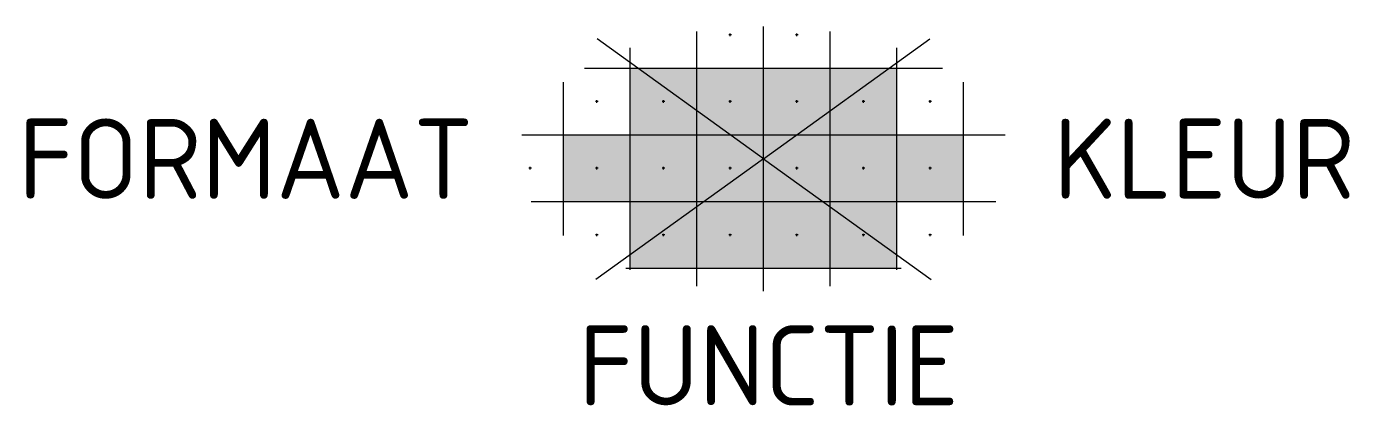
# Model space of a CAD drawing. Extents: x -16.6 to 13.2, y -5.5 to 3.
import ezdxf
from ezdxf.enums import TextEntityAlignment as Align

# ---------------------------------------------------------------- set-up
doc = ezdxf.new("R2010")
doc.units = 0
doc.styles.add('NLCS-ISO', font='NLCS-ISO.ttf')

msp = doc.modelspace()

# ---------------------------------------------------------------- hatches: boundary and pattern name
h = msp.add_hatch(color=254)
h.dxf.hatch_style = 1
h.paths.add_polyline_path([(-1.5, 2.036), (-3, 2.036), (-3, 0.536), (-1.5, 0.536)])
h = msp.add_hatch(color=254)
h.dxf.hatch_style = 1
h.paths.add_polyline_path([(0, 2.036), (-1.5, 2.036), (-1.5, 0.536), (0, 0.536)])
h = msp.add_hatch(color=254)
h.dxf.hatch_style = 1
h.paths.add_polyline_path([(1.5, 2.036), (0, 2.036), (0, 0.536), (1.5, 0.536)])
h = msp.add_hatch(color=254)
h.dxf.hatch_style = 1
h.paths.add_polyline_path([(3, 2.036), (1.5, 2.036), (1.5, 0.536), (3, 0.536)])
h = msp.add_hatch(color=254)
h.dxf.hatch_style = 1
h.paths.add_polyline_path([(-3, 0.536), (-4.5, 0.536), (-4.5, -0.964), (-3, -0.964)])
h = msp.add_hatch(color=254)
h.dxf.hatch_style = 1
h.paths.add_polyline_path([(-1.5, 0.536), (-3, 0.536), (-3, -0.964), (-1.5, -0.964)])
h = msp.add_hatch(color=254)
h.dxf.hatch_style = 1
h.paths.add_polyline_path([(0, 0.536), (-1.5, 0.536), (-1.5, -0.964), (0, -0.964)])
h = msp.add_hatch(color=254)
h.dxf.hatch_style = 1
h.paths.add_polyline_path([(1.5, 0.536), (0, 0.536), (0, -0.964), (1.5, -0.964)])
h = msp.add_hatch(color=254)
h.dxf.hatch_style = 1
h.paths.add_polyline_path([(3, 0.536), (1.5, 0.536), (1.5, -0.964), (3, -0.964)])
h = msp.add_hatch(color=254)
h.dxf.hatch_style = 1
h.paths.add_polyline_path([(4.5, 0.536), (3, 0.536), (3, -0.964), (4.5, -0.964)])
h = msp.add_hatch(color=254)
h.dxf.hatch_style = 1
h.paths.add_polyline_path([(-1.5, -0.964), (-3, -0.964), (-3, -2.464), (-1.5, -2.464)])
h = msp.add_hatch(color=254)
h.dxf.hatch_style = 1
h.paths.add_polyline_path([(0, -0.964), (-1.5, -0.964), (-1.5, -2.464), (0, -2.464)])
h = msp.add_hatch(color=254)
h.dxf.hatch_style = 1
h.paths.add_polyline_path([(1.5, -0.964), (0, -0.964), (0, -2.464), (1.5, -2.464)])
h = msp.add_hatch(color=254)
h.dxf.hatch_style = 1
h.paths.add_polyline_path([(3, -0.964), (1.5, -0.964), (1.5, -2.464), (3, -2.464)])

# ---------------------------------------------------------------- linework, layer by layer
for p, q in [((0, 0), (-3.745, 2.696)), ((-1.5, -2.863), (-1.5, 2.863)), ((-0.721, 2.786), (-0.779, 2.786)), ((-0.75, 2.756), (-0.75, 2.815)), ((0, -2.975), (0, 2.975)), ((0, 0), (3.745, 2.696)), ((0.779, 2.786), (0.721, 2.786)), ((0.75, 2.756), (0.75, 2.815)), ((1.5, -2.863), (1.5, 2.863)), ((-3, -2.498), (-3, 2.498)), ((3, -2.498), (3, 2.498)), ((-4.029, 2.036), (4.029, 2.036)), ((-4.5, -1.726), (-4.5, 1.726)), ((4.5, -1.726), (4.5, 1.726)), ((-3.721, 1.286), (-3.779, 1.286)), ((-3.75, 1.256), (-3.75, 1.315)), ((-2.221, 1.286), (-2.279, 1.286)), ((-2.25, 1.256), (-2.25, 1.315)), ((-0.721, 1.286), (-0.779, 1.286)), ((-0.75, 1.256), (-0.75, 1.315)), ((0.779, 1.286), (0.721, 1.286)), ((0.75, 1.256), (0.75, 1.315)), ((2.279, 1.286), (2.221, 1.286)), ((2.25, 1.256), (2.25, 1.315)), ((3.779, 1.286), (3.721, 1.286)), ((3.75, 1.256), (3.75, 1.315)), ((-5.435, 0.536), (5.435, 0.536)), ((0, 0), (-3.771, -2.715)), ((0, 0), (3.771, -2.715)), ((-5.221, -0.214), (-5.279, -0.214)), ((-5.25, -0.244), (-5.25, -0.185)), ((-3.721, -0.214), (-3.779, -0.214)), ((-3.75, -0.244), (-3.75, -0.185)), ((-2.221, -0.214), (-2.279, -0.214)), ((-2.25, -0.244), (-2.25, -0.185)), ((-0.721, -0.214), (-0.779, -0.214)), ((-0.75, -0.244), (-0.75, -0.185)), ((0.779, -0.214), (0.721, -0.214)), ((0.75, -0.244), (0.75, -0.185)), ((2.279, -0.214), (2.221, -0.214)), ((2.25, -0.244), (2.25, -0.185)), ((3.779, -0.214), (3.721, -0.214)), ((3.75, -0.244), (3.75, -0.185)), ((-5.227, -0.964), (5.227, -0.964)), ((-3.721, -1.714), (-3.779, -1.714)), ((-3.75, -1.744), (-3.75, -1.685)), ((-2.221, -1.714), (-2.279, -1.714)), ((-2.25, -1.744), (-2.25, -1.685)), ((-0.721, -1.714), (-0.779, -1.714)), ((-0.75, -1.744), (-0.75, -1.685)), ((0.779, -1.714), (0.721, -1.714)), ((0.75, -1.744), (0.75, -1.685)), ((2.279, -1.714), (2.22, -1.714)), ((2.249, -1.744), (2.249, -1.685)), ((3.779, -1.714), (3.721, -1.714)), ((3.75, -1.744), (3.75, -1.685)), ((-3.095, -2.464), (3.095, -2.464))]:
    msp.add_line(p, q)

# ---------------------------------------------------------------- texts
at = {"style": 'NLCS-ISO'}
msp.add_attdef('FORMAAT', text='30x30', height=1.8, dxfattribs=at).set_placement((-6.525, 0), align=Align.MIDDLE_RIGHT)
msp.add_attdef('KLEUR', text='G', height=1.8, dxfattribs=at).set_placement((6.525, 0), align=Align.MIDDLE_LEFT)
at = {"style": 'NLCS-ISO', "flags": 1}
msp.add_attdef('FUNCTIE', text='', height=1.8, dxfattribs=at).set_placement((0.116, -3.75), align=Align.TOP_CENTER)

doc.saveas('drawing.dxf')
